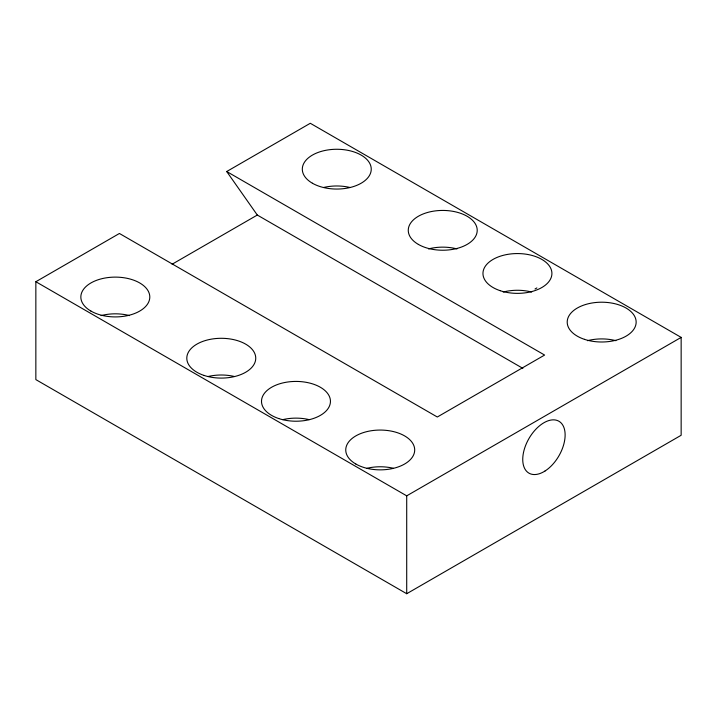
<?xml version="1.0" encoding="UTF-8"?>
<svg xmlns="http://www.w3.org/2000/svg" width="717" height="717" viewBox="0 0 717 717"><rect width="100%" height="100%" fill="white"/><g stroke="black" fill="none" stroke-linecap="round" stroke-linejoin="round"><path stroke-width="1.08" d="M35.85 281.727L119.416 233.473L437.307 417.007L544.606 355.058L226.715 171.524L310.291 123.279L681.15 337.393L681.15 435.273L406.709 593.721L35.85 379.607L35.85 281.727L406.709 495.841L681.15 337.393M172.098 264.232L257.304 215.046L522.854 368.359M534.999 289.005L536.872 287.92M226.715 171.524L257.304 215.046M406.709 495.841L406.709 593.721M587.456 340.683A34.47 19.897 0 0 1 615.912 340.683M503.209 292.043A34.47 19.897 0 0 1 531.673 292.043M428.506 248.916A34.47 19.897 0 0 1 456.971 248.916M208.091 376.515A34.47 19.897 0 0 1 234.468 376.515M282.794 419.642A34.47 19.897 0 0 1 309.17 419.642M367.032 468.282A34.47 19.897 0 0 1 393.418 468.282M101.088 315.597A34.47 19.897 0 0 1 129.553 315.597M323.591 187.487A34.47 19.897 0 0 1 349.968 187.487M418.37 244.407A34.47 19.897 0 0 0 476.034 235.49A34.47 19.897 0 0 0 433.821 211.112A34.47 19.897 0 0 0 418.37 244.407M500.206 290.699A34.47 19.897 0 0 0 551.911 273.464A34.47 19.897 0 0 0 500.206 256.229A34.47 19.897 0 0 0 500.206 290.699M584.454 339.338A34.47 19.897 0 0 0 636.149 322.103A34.47 19.897 0 0 0 584.454 304.868A34.47 19.897 0 0 0 584.454 339.338M355.856 464.033A34.47 19.897 0 0 0 413.521 455.107A34.47 19.897 0 0 0 371.307 430.738A34.47 19.897 0 0 0 355.856 464.033M278.752 418.558A34.47 19.897 0 0 0 330.447 401.323A34.47 19.897 0 0 0 278.752 384.088A34.47 19.897 0 0 0 278.752 418.558M204.049 375.43A34.47 19.897 0 0 0 255.745 358.195A34.47 19.897 0 0 0 204.049 340.96A34.47 19.897 0 0 0 204.049 375.43M312.406 183.229A34.47 19.897 0 0 0 370.071 174.312A34.47 19.897 0 0 0 327.857 149.943A34.47 19.897 0 0 0 312.406 183.229M90.951 311.088A34.47 19.897 0 0 0 148.616 302.171A34.47 19.897 0 0 0 106.403 277.793A34.47 19.897 0 0 0 90.951 311.088M544.974 471.042A29.971 17.307 -60 0 0 561.743 423.657A29.971 17.307 -60 0 0 525.077 446.915A29.971 17.307 -60 0 0 544.974 471.042"/></g></svg>
